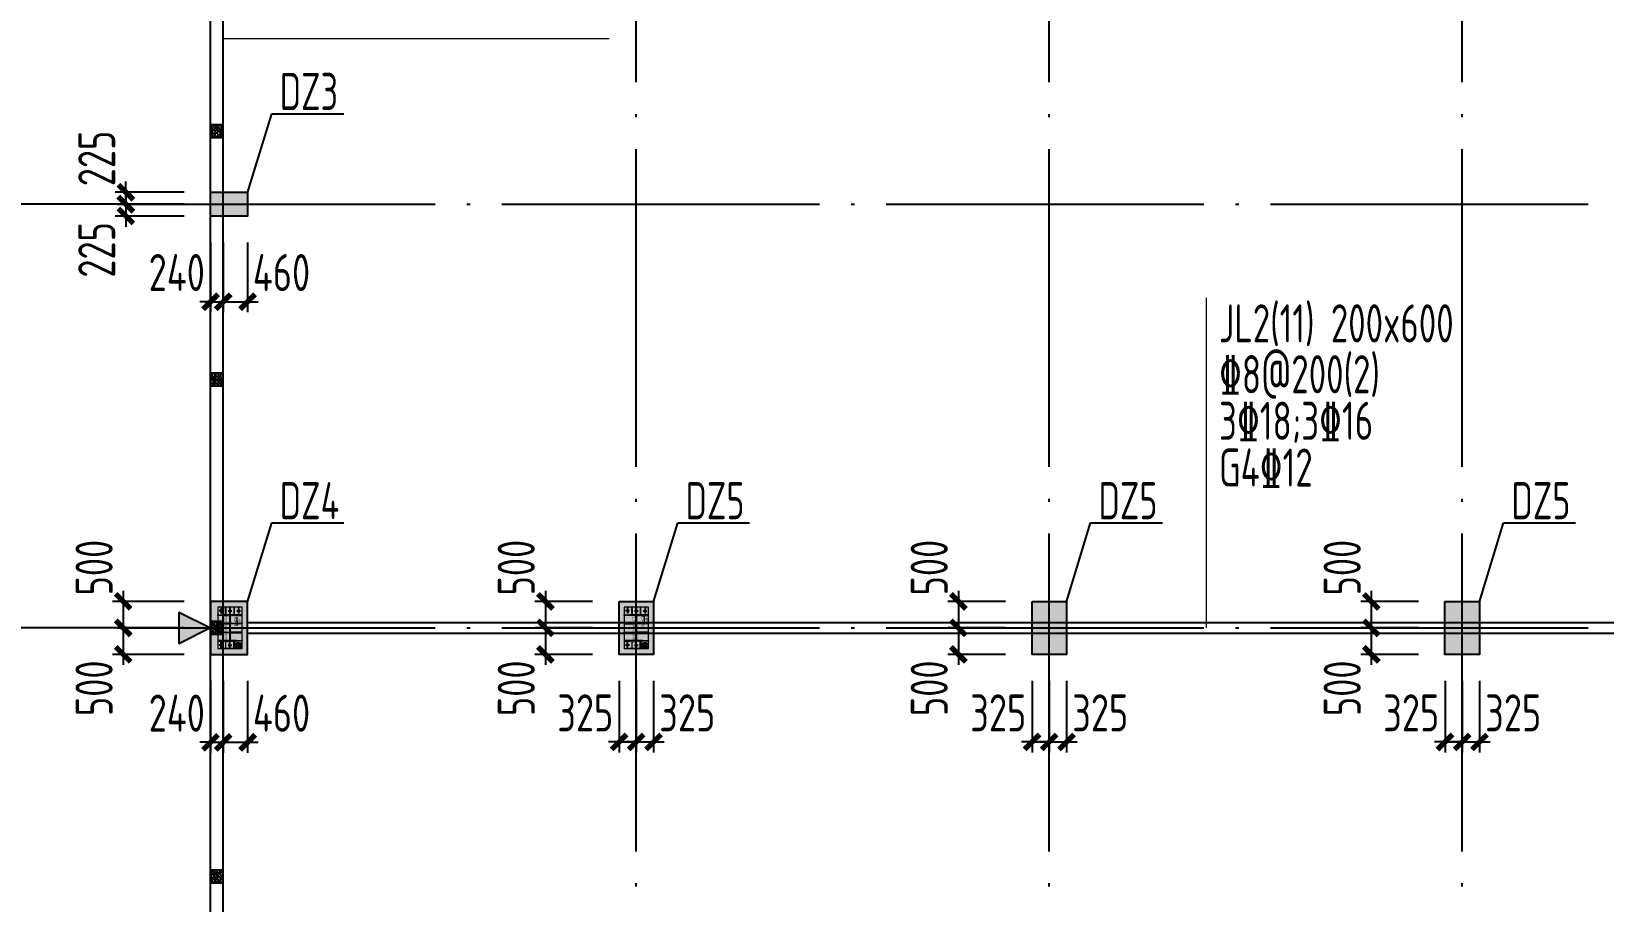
# Model space of a CAD drawing. Extents: x -2746917 to -971774, y -3334247 to -3250358.
# Drawn here: x -2268946 to -2254099, y -3295258 to -3287045 of the extents above; entities that cross this region are included whole.
import ezdxf

# ---------------------------------------------------------------- set-up
doc = ezdxf.new("R2010")
doc.units = 0
doc.header["$LTSCALE"] = 1000
doc.header["$MEASUREMENT"] = 0
doc.header["$PDMODE"] = 35
doc.linetypes.add('DOTE', pattern=[2.42, 2, -0.2, 0.02, -0.2])
doc.layers.get('0').update_dxf_attribs({"linetype": 'CONTINUOUS'})
doc.layers.get('Defpoints').update_dxf_attribs({"linetype": 'CONTINUOUS'})
for name, color, linetype in [('10', 7, 'CONTINUOUS'), ('AXIS', 253, 'DOTE'), ('BEAM_CON', 4, 'CONTINUOUS'), ('COLU', 7, 'CONTINUOUS'), ('DIM', 3, 'CONTINUOUS'), ('HATCH', 254, 'CONTINUOUS'), ('NUM', 7, 'CONTINUOUS'), ('TEXT', 7, 'CONTINUOUS')]:
    doc.layers.add(name, color=color, linetype=linetype)
doc.styles.add('TSSD_Dimension', font='tssdeng.shx', dxfattribs={"width": 0.75, "bigfont": 'Hztxt.shx'})
doc.styles.add('TSSD_Label', font='tssdeng.shx', dxfattribs={"width": 0.75, "bigfont": 'hztxt.shx'})
doc.styles.add('TSSD_Norm', font='tssdeng.shx', dxfattribs={"width": 0.75, "bigfont": 'hztxt.shx'})
doc.styles.add('TSSD_Rein', font='Tssdeng.shx', dxfattribs={"width": 0.75, "bigfont": 'hztxt.shx'})
doc.dimstyles.new('TSSD_200_100', dxfattribs={"dimtxt": 350, "dimasz": 100, "dimexe": 100, "dimexo": 250, "dimgap": 100, "dimtad": 1, "dimdec": 0, "dimlfac": 2, "dimzin": 0, "dimdsep": 46, "dimtxsty": 'TSSD_Dimension', "dimblk": 'ARCHTICK', "dimcen": 0, "dimdle": 100, "dimclrt": 7, "dimadec": 0, "dimazin": 0, "dimtfac": 1, "dimtdec": 0, "dimtix": 1, "dimtmove": 2, "dimatfit": 3, "dimfxl": 1, "dimtolj": 1, "dimtzin": 0, "dimarcsym": 0})

# ---------------------------------------------------------------- blocks, each defined once
blk = doc.blocks.new('_ArchTick')
at = {"color": 0, "const_width": 0.5}
blk.add_lwpolyline([(-0.71, -0.71), (0.71, 0.71)], dxfattribs=at)
blk = doc.blocks.new('*D1399')
at = {"layer": 'Defpoints', "color": 0, "ltscale": 1.5}
for p in [(-2268134, -3284675), (-2269409, -3288675), (-2268134, -3288675)]:
    blk.add_point(p, dxfattribs=at)
at = {"layer": 'DIM', "color": 0, "lineweight": -2, "ltscale": 1.5}
for p, q in [((-2269409, -3284575), (-2269409, -3288775)), ((-2268384, -3284675), (-2269509, -3284675)), ((-2268384, -3288675), (-2269509, -3288675))]:
    blk.add_line(p, q, dxfattribs=at)
at = {"layer": 'DIM', "color": 0, "lineweight": -2, "ltscale": 1.5, "xscale": 100, "yscale": 100, "zscale": 100}
for p, rotation in [((-2269409, -3284675), 90), ((-2269409, -3288675), 270)]:
    blk.add_blockref('_ArchTick', p, dxfattribs=dict(at, rotation=rotation))
at = {"layer": 'DIM', "color": 7, "ltscale": 1.5, "insert": (-2269684, -3286675), "char_height": 350, "attachment_point": 5, "rotation": 90, "style": 'TSSD_Dimension'}
blk.add_mtext('\\A1;8000', dxfattribs=at)
blk = doc.blocks.new('*D1400')
at = {"layer": 'Defpoints', "color": 0, "ltscale": 1.5}
for p in [(-2268134, -3288675), (-2269409, -3292675), (-2268134, -3292675)]:
    blk.add_point(p, dxfattribs=at)
at = {"layer": 'DIM', "color": 0, "lineweight": -2, "ltscale": 1.5}
for p, q in [((-2269409, -3288575), (-2269409, -3292775)), ((-2268384, -3288675), (-2269509, -3288675)), ((-2268384, -3292675), (-2269509, -3292675))]:
    blk.add_line(p, q, dxfattribs=at)
at = {"layer": 'DIM', "color": 0, "lineweight": -2, "ltscale": 1.5, "xscale": 100, "yscale": 100, "zscale": 100}
for p, rotation in [((-2269409, -3288675), 90), ((-2269409, -3292675), 270)]:
    blk.add_blockref('_ArchTick', p, dxfattribs=dict(at, rotation=rotation))
at = {"layer": 'DIM', "color": 7, "ltscale": 1.5, "insert": (-2269684, -3290675), "char_height": 350, "attachment_point": 5, "rotation": 90, "style": 'TSSD_Dimension'}
blk.add_mtext('\\A1;8000', dxfattribs=at)
blk = doc.blocks.new('*D1401')
at = {"layer": 'Defpoints', "color": 0, "ltscale": 1.5}
for p in [(-2268134, -3292675), (-2269409, -3296675), (-2268134, -3296675)]:
    blk.add_point(p, dxfattribs=at)
at = {"layer": 'DIM', "color": 0, "lineweight": -2, "ltscale": 1.5}
for p, q in [((-2269409, -3292575), (-2269409, -3296775)), ((-2268384, -3292675), (-2269509, -3292675)), ((-2268384, -3296675), (-2269509, -3296675))]:
    blk.add_line(p, q, dxfattribs=at)
at = {"layer": 'DIM', "color": 0, "lineweight": -2, "ltscale": 1.5, "xscale": 100, "yscale": 100, "zscale": 100}
for p, rotation in [((-2269409, -3292675), 90), ((-2269409, -3296675), 270)]:
    blk.add_blockref('_ArchTick', p, dxfattribs=dict(at, rotation=rotation))
at = {"layer": 'DIM', "color": 7, "ltscale": 1.5, "insert": (-2269684, -3294675), "char_height": 350, "attachment_point": 5, "rotation": 90, "style": 'TSSD_Dimension'}
blk.add_mtext('\\A1;8000', dxfattribs=at)
blk = doc.blocks.new('*D1404')
at = {"layer": 'Defpoints', "color": 0, "ltscale": 1.5}
for p in [(-2270209, -3280675), (-2268134, -3280675), (-2268134, -3304675)]:
    blk.add_point(p, dxfattribs=at)
at = {"layer": 'DIM', "color": 0, "lineweight": -2, "ltscale": 1.5}
for p, q in [((-2270209, -3304775), (-2270209, -3280575)), ((-2268384, -3280675), (-2270309, -3280675)), ((-2268384, -3304675), (-2270309, -3304675))]:
    blk.add_line(p, q, dxfattribs=at)
at = {"layer": 'DIM', "color": 0, "lineweight": -2, "ltscale": 1.5, "xscale": 100, "yscale": 100, "zscale": 100}
for p, rotation in [((-2270209, -3280675), 90), ((-2270209, -3304675), 270)]:
    blk.add_blockref('_ArchTick', p, dxfattribs=dict(at, rotation=rotation))
at = {"layer": 'DIM', "color": 7, "ltscale": 1.5, "insert": (-2270484, -3292675), "char_height": 350, "attachment_point": 5, "rotation": 90, "style": 'TSSD_Dimension'}
blk.add_mtext('\\A1;48000', dxfattribs=at)
blk = doc.blocks.new('A$C5C7C78FF')
at = {"layer": '10', "color": 0}
blk.add_solid([(27, -141, -192), (-73, -11, -192), (127, -11, -192), (27, 119, -192)], dxfattribs=at)
at = {"layer": 'AXIS', "color": 0, "linetype": 'ByBlock'}
for p, q in [((27, -311, -192), (27, 289, -192)), ((227, -11, -192), (-173, -11, -192))]:
    blk.add_line(p, q, dxfattribs=at)
blk = doc.blocks.new('A$C45091238')
at = {"ltscale": 1.5}
h = blk.add_hatch(dxfattribs=at)
h.set_pattern_fill('ANSI31', color=256, scale=500, style=0)
h.set_pattern_definition([(45, (1047958.26, 3411417.39), (-44.1941738, 44.1941738), [])])
h.paths.add_polyline_path([(-384, 1552), (-244, 1552), (-244, -948), (-384, -948)])
h.paths.add_polyline_path([(-244, 342), (4476, 342), (4476, 262), (-244, 262)])
h.paths.add_polyline_path([(4476, 1552), (4616, 1552), (4616, -948), (4476, -948)])
at = {"layer": 'AXIS', "linetype": 'DOTE', "lineweight": 5}
blk.add_line((6016, 302), (-1784, 302), dxfattribs=at)
at = {"layer": 'COLU', "lineweight": 5, "ltscale": 1.5}
for p, q in [((-384, 1552), (-384, -948)), ((-244, 1552), (-244, -948)), ((4476, 342), (-244, 342)), ((4476, 262), (-244, 262)), ((4476, 1552), (4476, -948)), ((4616, 1552), (4616, -948)), ((6016, 2602), (6016, -998))]:
    blk.add_line(p, q, dxfattribs=at)
for points in [[(-1784, -1998), (6016, -1998), (6016, 2602), (-1784, 2602)], [(-384, 1552), (-244, 1552), (-244, 2602), (-384, 2602)], [(-384, 1552), (-244, 1552), (-244, -948), (-384, -948)], [(-244, 342), (4476, 342), (4476, 262), (-244, 262)], [(4616, 1552), (4476, 1552), (4476, 2602), (4616, 2602)], [(4476, 1552), (4616, 1552), (4616, -948), (4476, -948)], [(-384, -948), (-244, -948), (-244, -1998), (-384, -1998)], [(4616, -948), (4476, -948), (4476, -1998), (4616, -1998)]]:
    blk.add_lwpolyline(points, close=True, dxfattribs=at)
at = {"layer": 'COLU', "lineweight": 5}
for points in [[(-384, 1152), (-1784, 1152), (-1784, 1052), (-384, 1052)], [(1186, 2602), (1346, 2602), (1346, 342), (1186, 342)], [(1186, -1998), (1346, -1998), (1346, 262), (1186, 262)], [(3046, 2602), (2886, 2602), (2886, 342), (3046, 342)], [(3046, -1998), (2886, -1998), (2886, 262), (3046, 262)], [(4616, 1152), (6016, 1152), (6016, 1052), (4616, 1052)], [(-384, -548), (-1784, -548), (-1784, -448), (-384, -448)], [(4616, -548), (6016, -548), (6016, -448), (4616, -448)]]:
    blk.add_lwpolyline(points, close=True, dxfattribs=at)
at = {"layer": 'COLU'}
blk.add_lwpolyline([(4965, 2352), (5765, 2352), (5765, 1552), (4965, 1552)], close=True, dxfattribs=at)
at = {"layer": 'TEXT', "lineweight": 5}
blk.add_line((1747, 1688, 144), (87, 1688, 144), dxfattribs=at)
at = {"layer": 'COLU', "linetype": 'ByBlock', "yscale": 1.797119999770075, "zscale": 1.797119999999381}
for p, xscale, rotation in [((-1113, 2001, 345), 1.797119999770075, 270), ((-1113, 351, 345), 1.797119999770075, 270), ((5346, 2001, 345), -1.797119999770075, 90), ((5346, 351, 345), -1.797119999770075, 90), ((-1113, -1397, 345), -1.797119999770075, 270), ((5346, -1397, 345), 1.797119999770075, 90)]:
    blk.add_blockref('A$C5C7C78FF', p, dxfattribs=dict(at, xscale=xscale, rotation=rotation))
at = {"layer": 'TEXT', "lineweight": 5, "style": 'TSSD_Rein', "width": 0.7}
for s, p in [('孔d=38.0', (80, 1131, 144)), ('M33', (498, 1783, 144))]:
    blk.add_text(s, height=525, dxfattribs=at).set_placement(p)
at = {"layer": 'TEXT', "color": 6, "style": 'TSSD_Norm', "width": 0.8}
blk.add_text('GJZ2:H500X250X8X10', height=420, dxfattribs=at).set_placement((-104, -674, 576))
blk = doc.blocks.new('A$C63CB6BFC')
at = {"ltscale": 1.5}
h = blk.add_hatch(dxfattribs=at)
h.set_pattern_fill('ANSI31', color=256, scale=500, style=0)
h.set_pattern_definition([(45, (1047888.006, 3409988.496), (-44.1941738, 44.1941738), [])])
h.paths.add_polyline_path([(-454, 123), (-314, 123), (-314, -2377), (-454, -2377)])
h.paths.add_polyline_path([(-314, -1087), (4406, -1087), (4406, -1167), (-314, -1167)])
h.paths.add_polyline_path([(4406, 123), (4546, 123), (4546, -2377), (4406, -2377)])
at = {"layer": 'AXIS', "linetype": 'DOTE', "lineweight": 5}
blk.add_line((5946, -1127), (-1854, -1127), dxfattribs=at)
at = {"layer": 'COLU', "lineweight": 5, "ltscale": 1.5}
for p, q in [((-454, 123), (-454, -2377)), ((-314, 123), (-314, -2377)), ((4406, 123), (4406, -2377)), ((4546, 123), (4546, -2377)), ((5946, 1173), (5946, -2427)), ((4406, -1087), (-314, -1087)), ((4406, -1167), (-314, -1167))]:
    blk.add_line(p, q, dxfattribs=at)
for points in [[(-1854, -3427), (5946, -3427), (5946, 1173), (-1854, 1173)], [(-454, 123), (-314, 123), (-314, 1173), (-454, 1173)], [(-454, 123), (-314, 123), (-314, -2377), (-454, -2377)], [(4546, 123), (4406, 123), (4406, 1173), (4546, 1173)], [(4406, 123), (4546, 123), (4546, -2377), (4406, -2377)], [(-454, -2377), (-314, -2377), (-314, -3427), (-454, -3427)], [(-314, -1087), (4406, -1087), (4406, -1167), (-314, -1167)], [(4546, -2377), (4406, -2377), (4406, -3427), (4546, -3427)]]:
    blk.add_lwpolyline(points, close=True, dxfattribs=at)
at = {"layer": 'COLU', "lineweight": 5}
for points in [[(1116, 1173), (1276, 1173), (1276, -1087), (1116, -1087)], [(2976, 1173), (2816, 1173), (2816, -1087), (2976, -1087)], [(-454, -277), (-1854, -277), (-1854, -377), (-454, -377)], [(-454, -1977), (-1854, -1977), (-1854, -1877), (-454, -1877)], [(1116, -3427), (1276, -3427), (1276, -1167), (1116, -1167)], [(2976, -3427), (2816, -3427), (2816, -1167), (2976, -1167)], [(4546, -277), (5946, -277), (5946, -377), (4546, -377)], [(4546, -1977), (5946, -1977), (5946, -1877), (4546, -1877)]]:
    blk.add_lwpolyline(points, close=True, dxfattribs=at)
at = {"layer": 'COLU'}
blk.add_lwpolyline([(4895, 923), (5695, 923), (5695, 123), (4895, 123)], close=True, dxfattribs=at)
at = {"layer": 'TEXT', "lineweight": 5}
blk.add_line((1403, 404), (-257, 404), dxfattribs=at)
at = {"layer": 'COLU', "linetype": 'ByBlock', "yscale": 1.797119999770075, "zscale": 1.797119999999381}
for p, xscale, rotation in [((-1184, 572, 345), 1.797119999770075, 270), ((5276, 572, 345), -1.797119999770075, 90), ((-1184, -1078, 345), 1.797119999770075, 270), ((-1184, -2826, 345), -1.797119999770075, 270), ((5276, -1078, 345), -1.797119999770075, 90), ((5276, -2826, 345), 1.797119999770075, 90)]:
    blk.add_blockref('A$C5C7C78FF', p, dxfattribs=dict(at, xscale=xscale, rotation=rotation))
at = {"layer": 'TEXT', "lineweight": 5, "style": 'TSSD_Rein', "width": 0.7}
for s, p in [('孔d=38.0', (-264, -153)), ('M33', (154, 499))]:
    blk.add_text(s, height=525, dxfattribs=at).set_placement(p)
at = {"layer": 'TEXT', "color": 6, "style": 'TSSD_Norm', "width": 0.8}
blk.add_text('GJZ4:H500X250X8X10', height=420, dxfattribs=at).set_placement((-138, -1795, 691))
blk = doc.blocks.new('*D1598')
at = {"layer": 'Defpoints', "color": 0, "ltscale": 1.5}
for p in [(-2267254, -3292425), (-2268079, -3292675), (-2267254, -3292675)]:
    blk.add_point(p, dxfattribs=at)
at = {"layer": 'DIM', "color": 0, "lineweight": -2, "ltscale": 1.5}
for p, q in [((-2267504, -3292425), (-2268179, -3292425)), ((-2268079, -3292325), (-2268079, -3292775)), ((-2267504, -3292675), (-2268179, -3292675))]:
    blk.add_line(p, q, dxfattribs=at)
at = {"layer": 'DIM', "color": 0, "lineweight": -2, "ltscale": 1.5, "xscale": 100, "yscale": 100, "zscale": 100}
for p, rotation in [((-2268079, -3292425), 90), ((-2268079, -3292675), 270)]:
    blk.add_blockref('_ArchTick', p, dxfattribs=dict(at, rotation=rotation))
at = {"layer": 'DIM', "color": 7, "ltscale": 1.5, "insert": (-2268354, -3292106), "char_height": 350, "attachment_point": 5, "rotation": 90, "style": 'TSSD_Dimension'}
blk.add_mtext('\\A1;500', dxfattribs=at)
blk = doc.blocks.new('*D1599')
at = {"layer": 'Defpoints', "color": 0, "ltscale": 1.5}
for p in [(-2267254, -3292675), (-2268079, -3292925), (-2267254, -3292925)]:
    blk.add_point(p, dxfattribs=at)
at = {"layer": 'DIM', "color": 0, "lineweight": -2, "ltscale": 1.5}
for p, q in [((-2268079, -3292575), (-2268079, -3293025)), ((-2267504, -3292675), (-2268179, -3292675)), ((-2267504, -3292925), (-2268179, -3292925))]:
    blk.add_line(p, q, dxfattribs=at)
at = {"layer": 'DIM', "color": 0, "lineweight": -2, "ltscale": 1.5, "xscale": 100, "yscale": 100, "zscale": 100}
for p, rotation in [((-2268079, -3292675), 90), ((-2268079, -3292925), 270)]:
    blk.add_blockref('_ArchTick', p, dxfattribs=dict(at, rotation=rotation))
at = {"layer": 'DIM', "color": 7, "ltscale": 1.5, "insert": (-2268354, -3293245), "char_height": 350, "attachment_point": 5, "rotation": 90, "style": 'TSSD_Dimension'}
blk.add_mtext('\\A1;500', dxfattribs=at)
blk = doc.blocks.new('*D1600')
at = {"layer": 'Defpoints', "color": 0, "ltscale": 1.5}
for p in [(-2267254, -3292925), (-2267134, -3292925), (-2267134, -3293755)]:
    blk.add_point(p, dxfattribs=at)
at = {"layer": 'DIM', "color": 0, "lineweight": -2, "ltscale": 1.5}
for p, q in [((-2267254, -3293175), (-2267254, -3293855)), ((-2267134, -3293175), (-2267134, -3293855)), ((-2267254, -3293755), (-2267354, -3293755)), ((-2267254, -3293755), (-2267134, -3293755)), ((-2267134, -3293755), (-2267034, -3293755))]:
    blk.add_line(p, q, dxfattribs=at)
at = {"layer": 'DIM', "color": 0, "lineweight": -2, "ltscale": 1.5, "xscale": 100, "yscale": 100, "zscale": 100}
blk.add_blockref('_ArchTick', (-2267254, -3293755), dxfattribs=at)
at = {"layer": 'DIM', "color": 0, "lineweight": -2, "ltscale": 1.5, "xscale": 100, "yscale": 100, "zscale": 100, "rotation": 180}
blk.add_blockref('_ArchTick', (-2267134, -3293755), dxfattribs=at)
at = {"layer": 'DIM', "color": 7, "ltscale": 1.5, "insert": (-2267573, -3293480), "char_height": 350, "attachment_point": 5, "style": 'TSSD_Dimension'}
blk.add_mtext('\\A1;240', dxfattribs=at)
blk = doc.blocks.new('*D1601')
at = {"layer": 'Defpoints', "color": 0, "ltscale": 1.5}
for p in [(-2267134, -3292925), (-2266904, -3292925), (-2266904, -3293755)]:
    blk.add_point(p, dxfattribs=at)
at = {"layer": 'DIM', "color": 0, "lineweight": -2, "ltscale": 1.5}
for p, q in [((-2267134, -3293175), (-2267134, -3293855)), ((-2266904, -3293175), (-2266904, -3293855)), ((-2267234, -3293755), (-2266804, -3293755))]:
    blk.add_line(p, q, dxfattribs=at)
at = {"layer": 'DIM', "color": 0, "lineweight": -2, "ltscale": 1.5, "xscale": 100, "yscale": 100, "zscale": 100, "rotation": 180}
blk.add_blockref('_ArchTick', (-2267134, -3293755), dxfattribs=at)
at = {"layer": 'DIM', "color": 0, "lineweight": -2, "ltscale": 1.5, "xscale": 100, "yscale": 100, "zscale": 100}
blk.add_blockref('_ArchTick', (-2266904, -3293755), dxfattribs=at)
at = {"layer": 'DIM', "color": 7, "ltscale": 1.5, "insert": (-2266584, -3293480), "char_height": 350, "attachment_point": 5, "style": 'TSSD_Dimension'}
blk.add_mtext('\\A1;460', dxfattribs=at)
blk = doc.blocks.new('*D1602')
at = {"layer": 'Defpoints', "color": 0, "ltscale": 1.5}
for p in [(-2263396, -3292425), (-2264092, -3292675), (-2263396, -3292675)]:
    blk.add_point(p, dxfattribs=at)
at = {"layer": 'DIM', "color": 0, "lineweight": -2, "ltscale": 1.5}
for p, q in [((-2263646, -3292425), (-2264192, -3292425)), ((-2264092, -3292325), (-2264092, -3292775)), ((-2263646, -3292675), (-2264192, -3292675))]:
    blk.add_line(p, q, dxfattribs=at)
at = {"layer": 'DIM', "color": 0, "lineweight": -2, "ltscale": 1.5, "xscale": 100, "yscale": 100, "zscale": 100}
for p, rotation in [((-2264092, -3292425), 90), ((-2264092, -3292675), 270)]:
    blk.add_blockref('_ArchTick', p, dxfattribs=dict(at, rotation=rotation))
at = {"layer": 'DIM', "color": 7, "ltscale": 1.5, "insert": (-2264367, -3292106), "char_height": 350, "attachment_point": 5, "rotation": 90, "style": 'TSSD_Dimension'}
blk.add_mtext('\\A1;500', dxfattribs=at)
blk = doc.blocks.new('*D1603')
at = {"layer": 'Defpoints', "color": 0, "ltscale": 1.5}
for p in [(-2263396, -3292675), (-2264092, -3292925), (-2263396, -3292925)]:
    blk.add_point(p, dxfattribs=at)
at = {"layer": 'DIM', "color": 0, "lineweight": -2, "ltscale": 1.5}
for p, q in [((-2264092, -3292575), (-2264092, -3293025)), ((-2263646, -3292675), (-2264192, -3292675)), ((-2263646, -3292925), (-2264192, -3292925))]:
    blk.add_line(p, q, dxfattribs=at)
at = {"layer": 'DIM', "color": 0, "lineweight": -2, "ltscale": 1.5, "xscale": 100, "yscale": 100, "zscale": 100}
for p, rotation in [((-2264092, -3292675), 90), ((-2264092, -3292925), 270)]:
    blk.add_blockref('_ArchTick', p, dxfattribs=dict(at, rotation=rotation))
at = {"layer": 'DIM', "color": 7, "ltscale": 1.5, "insert": (-2264367, -3293245), "char_height": 350, "attachment_point": 5, "rotation": 90, "style": 'TSSD_Dimension'}
blk.add_mtext('\\A1;500', dxfattribs=at)
blk = doc.blocks.new('*D1604')
at = {"layer": 'Defpoints', "color": 0, "ltscale": 1.5}
for p in [(-2263396, -3292925), (-2263234, -3292925), (-2263234, -3293752)]:
    blk.add_point(p, dxfattribs=at)
at = {"layer": 'DIM', "color": 0, "lineweight": -2, "ltscale": 1.5}
for p, q in [((-2263396, -3293175), (-2263396, -3293852)), ((-2263234, -3293175), (-2263234, -3293852)), ((-2263396, -3293752), (-2263496, -3293752)), ((-2263396, -3293752), (-2263234, -3293752)), ((-2263234, -3293752), (-2263134, -3293752))]:
    blk.add_line(p, q, dxfattribs=at)
at = {"layer": 'DIM', "color": 0, "lineweight": -2, "ltscale": 1.5, "xscale": 100, "yscale": 100, "zscale": 100}
blk.add_blockref('_ArchTick', (-2263396, -3293752), dxfattribs=at)
at = {"layer": 'DIM', "color": 0, "lineweight": -2, "ltscale": 1.5, "xscale": 100, "yscale": 100, "zscale": 100, "rotation": 180}
blk.add_blockref('_ArchTick', (-2263234, -3293752), dxfattribs=at)
at = {"layer": 'DIM', "color": 7, "ltscale": 1.5, "insert": (-2263715, -3293477), "char_height": 350, "attachment_point": 5, "style": 'TSSD_Dimension'}
blk.add_mtext('\\A1;325', dxfattribs=at)
blk = doc.blocks.new('*D1605')
at = {"layer": 'Defpoints', "color": 0, "ltscale": 1.5}
for p in [(-2263234, -3292925), (-2263071, -3292925), (-2263071, -3293752)]:
    blk.add_point(p, dxfattribs=at)
at = {"layer": 'DIM', "color": 0, "lineweight": -2, "ltscale": 1.5}
for p, q in [((-2263234, -3293175), (-2263234, -3293852)), ((-2263071, -3293175), (-2263071, -3293852)), ((-2263234, -3293752), (-2263334, -3293752)), ((-2263234, -3293752), (-2263071, -3293752)), ((-2263071, -3293752), (-2262971, -3293752))]:
    blk.add_line(p, q, dxfattribs=at)
at = {"layer": 'DIM', "color": 0, "lineweight": -2, "ltscale": 1.5, "xscale": 100, "yscale": 100, "zscale": 100}
blk.add_blockref('_ArchTick', (-2263234, -3293752), dxfattribs=at)
at = {"layer": 'DIM', "color": 0, "lineweight": -2, "ltscale": 1.5, "xscale": 100, "yscale": 100, "zscale": 100, "rotation": 180}
blk.add_blockref('_ArchTick', (-2263071, -3293752), dxfattribs=at)
at = {"layer": 'DIM', "color": 7, "ltscale": 1.5, "insert": (-2262752, -3293477), "char_height": 350, "attachment_point": 5, "style": 'TSSD_Dimension'}
blk.add_mtext('\\A1;325', dxfattribs=at)
blk = doc.blocks.new('*D1610')
at = {"layer": 'Defpoints', "color": 0, "ltscale": 1.5}
for p in [(-2259496, -3292425), (-2260192, -3292675), (-2259496, -3292675)]:
    blk.add_point(p, dxfattribs=at)
at = {"layer": 'DIM', "color": 0, "lineweight": -2, "ltscale": 1.5}
for p, q in [((-2259746, -3292425), (-2260292, -3292425)), ((-2260192, -3292325), (-2260192, -3292775)), ((-2259746, -3292675), (-2260292, -3292675))]:
    blk.add_line(p, q, dxfattribs=at)
at = {"layer": 'DIM', "color": 0, "lineweight": -2, "ltscale": 1.5, "xscale": 100, "yscale": 100, "zscale": 100}
for p, rotation in [((-2260192, -3292425), 90), ((-2260192, -3292675), 270)]:
    blk.add_blockref('_ArchTick', p, dxfattribs=dict(at, rotation=rotation))
at = {"layer": 'DIM', "color": 7, "ltscale": 1.5, "insert": (-2260467, -3292106), "char_height": 350, "attachment_point": 5, "rotation": 90, "style": 'TSSD_Dimension'}
blk.add_mtext('\\A1;500', dxfattribs=at)
blk = doc.blocks.new('*D1611')
at = {"layer": 'Defpoints', "color": 0, "ltscale": 1.5}
for p in [(-2259496, -3292675), (-2260192, -3292925), (-2259496, -3292925)]:
    blk.add_point(p, dxfattribs=at)
at = {"layer": 'DIM', "color": 0, "lineweight": -2, "ltscale": 1.5}
for p, q in [((-2260192, -3292575), (-2260192, -3293025)), ((-2259746, -3292675), (-2260292, -3292675)), ((-2259746, -3292925), (-2260292, -3292925))]:
    blk.add_line(p, q, dxfattribs=at)
at = {"layer": 'DIM', "color": 0, "lineweight": -2, "ltscale": 1.5, "xscale": 100, "yscale": 100, "zscale": 100}
for p, rotation in [((-2260192, -3292675), 90), ((-2260192, -3292925), 270)]:
    blk.add_blockref('_ArchTick', p, dxfattribs=dict(at, rotation=rotation))
at = {"layer": 'DIM', "color": 7, "ltscale": 1.5, "insert": (-2260467, -3293245), "char_height": 350, "attachment_point": 5, "rotation": 90, "style": 'TSSD_Dimension'}
blk.add_mtext('\\A1;500', dxfattribs=at)
blk = doc.blocks.new('*D1612')
at = {"layer": 'Defpoints', "color": 0, "ltscale": 1.5}
for p in [(-2259496, -3292925), (-2259334, -3292925), (-2259334, -3293752)]:
    blk.add_point(p, dxfattribs=at)
at = {"layer": 'DIM', "color": 0, "lineweight": -2, "ltscale": 1.5}
for p, q in [((-2259496, -3293175), (-2259496, -3293852)), ((-2259334, -3293175), (-2259334, -3293852)), ((-2259496, -3293752), (-2259596, -3293752)), ((-2259496, -3293752), (-2259334, -3293752)), ((-2259334, -3293752), (-2259234, -3293752))]:
    blk.add_line(p, q, dxfattribs=at)
at = {"layer": 'DIM', "color": 0, "lineweight": -2, "ltscale": 1.5, "xscale": 100, "yscale": 100, "zscale": 100}
blk.add_blockref('_ArchTick', (-2259496, -3293752), dxfattribs=at)
at = {"layer": 'DIM', "color": 0, "lineweight": -2, "ltscale": 1.5, "xscale": 100, "yscale": 100, "zscale": 100, "rotation": 180}
blk.add_blockref('_ArchTick', (-2259334, -3293752), dxfattribs=at)
at = {"layer": 'DIM', "color": 7, "ltscale": 1.5, "insert": (-2259815, -3293477), "char_height": 350, "attachment_point": 5, "style": 'TSSD_Dimension'}
blk.add_mtext('\\A1;325', dxfattribs=at)
blk = doc.blocks.new('*D1613')
at = {"layer": 'Defpoints', "color": 0, "ltscale": 1.5}
for p in [(-2259334, -3292925), (-2259171, -3292925), (-2259171, -3293752)]:
    blk.add_point(p, dxfattribs=at)
at = {"layer": 'DIM', "color": 0, "lineweight": -2, "ltscale": 1.5}
for p, q in [((-2259334, -3293175), (-2259334, -3293852)), ((-2259171, -3293175), (-2259171, -3293852)), ((-2259334, -3293752), (-2259434, -3293752)), ((-2259334, -3293752), (-2259171, -3293752)), ((-2259171, -3293752), (-2259071, -3293752))]:
    blk.add_line(p, q, dxfattribs=at)
at = {"layer": 'DIM', "color": 0, "lineweight": -2, "ltscale": 1.5, "xscale": 100, "yscale": 100, "zscale": 100}
blk.add_blockref('_ArchTick', (-2259334, -3293752), dxfattribs=at)
at = {"layer": 'DIM', "color": 0, "lineweight": -2, "ltscale": 1.5, "xscale": 100, "yscale": 100, "zscale": 100, "rotation": 180}
blk.add_blockref('_ArchTick', (-2259171, -3293752), dxfattribs=at)
at = {"layer": 'DIM', "color": 7, "ltscale": 1.5, "insert": (-2258852, -3293477), "char_height": 350, "attachment_point": 5, "style": 'TSSD_Dimension'}
blk.add_mtext('\\A1;325', dxfattribs=at)
blk = doc.blocks.new('*D1614')
at = {"layer": 'Defpoints', "color": 0, "ltscale": 1.5}
for p in [(-2267254, -3288788), (-2267134, -3288788), (-2267134, -3289596)]:
    blk.add_point(p, dxfattribs=at)
at = {"layer": 'DIM', "color": 0, "lineweight": -2, "ltscale": 1.5}
for p, q in [((-2267254, -3289038), (-2267254, -3289696)), ((-2267134, -3289038), (-2267134, -3289696)), ((-2267254, -3289596), (-2267354, -3289596)), ((-2267254, -3289596), (-2267134, -3289596)), ((-2267134, -3289596), (-2267034, -3289596))]:
    blk.add_line(p, q, dxfattribs=at)
at = {"layer": 'DIM', "color": 0, "lineweight": -2, "ltscale": 1.5, "xscale": 100, "yscale": 100, "zscale": 100}
blk.add_blockref('_ArchTick', (-2267254, -3289596), dxfattribs=at)
at = {"layer": 'DIM', "color": 0, "lineweight": -2, "ltscale": 1.5, "xscale": 100, "yscale": 100, "zscale": 100, "rotation": 180}
blk.add_blockref('_ArchTick', (-2267134, -3289596), dxfattribs=at)
at = {"layer": 'DIM', "color": 7, "ltscale": 1.5, "insert": (-2267573, -3289321), "char_height": 350, "attachment_point": 5, "style": 'TSSD_Dimension'}
blk.add_mtext('\\A1;240', dxfattribs=at)
blk = doc.blocks.new('*D1615')
at = {"layer": 'Defpoints', "color": 0, "ltscale": 1.5}
for p in [(-2267134, -3288788), (-2266904, -3288788), (-2266904, -3289596)]:
    blk.add_point(p, dxfattribs=at)
at = {"layer": 'DIM', "color": 0, "lineweight": -2, "ltscale": 1.5}
for p, q in [((-2267134, -3289038), (-2267134, -3289696)), ((-2266904, -3289038), (-2266904, -3289696)), ((-2267234, -3289596), (-2266804, -3289596))]:
    blk.add_line(p, q, dxfattribs=at)
at = {"layer": 'DIM', "color": 0, "lineweight": -2, "ltscale": 1.5, "xscale": 100, "yscale": 100, "zscale": 100, "rotation": 180}
blk.add_blockref('_ArchTick', (-2267134, -3289596), dxfattribs=at)
at = {"layer": 'DIM', "color": 0, "lineweight": -2, "ltscale": 1.5, "xscale": 100, "yscale": 100, "zscale": 100}
blk.add_blockref('_ArchTick', (-2266904, -3289596), dxfattribs=at)
at = {"layer": 'DIM', "color": 7, "ltscale": 1.5, "insert": (-2266584, -3289321), "char_height": 350, "attachment_point": 5, "style": 'TSSD_Dimension'}
blk.add_mtext('\\A1;460', dxfattribs=at)
blk = doc.blocks.new('*D1616')
at = {"layer": 'Defpoints', "color": 0, "ltscale": 1.5}
for p in [(-2267254, -3288563), (-2268054, -3288675), (-2267254, -3288675)]:
    blk.add_point(p, dxfattribs=at)
at = {"layer": 'DIM', "color": 0, "lineweight": -2, "ltscale": 1.5}
for p, q in [((-2268054, -3288563), (-2268054, -3288463)), ((-2267504, -3288563), (-2268154, -3288563)), ((-2268054, -3288563), (-2268054, -3288675)), ((-2267504, -3288675), (-2268154, -3288675)), ((-2268054, -3288675), (-2268054, -3288775))]:
    blk.add_line(p, q, dxfattribs=at)
at = {"layer": 'DIM', "color": 0, "lineweight": -2, "ltscale": 1.5, "xscale": 100, "yscale": 100, "zscale": 100}
for p, rotation in [((-2268054, -3288563), 270), ((-2268054, -3288675), 90)]:
    blk.add_blockref('_ArchTick', p, dxfattribs=dict(at, rotation=rotation))
at = {"layer": 'DIM', "color": 7, "ltscale": 1.5, "insert": (-2268329, -3288244), "char_height": 350, "attachment_point": 5, "rotation": 90, "style": 'TSSD_Dimension'}
blk.add_mtext('\\A1;225', dxfattribs=at)
blk = doc.blocks.new('*D1617')
at = {"layer": 'Defpoints', "color": 0, "ltscale": 1.5}
for p in [(-2267254, -3288675), (-2268054, -3288788), (-2267254, -3288788)]:
    blk.add_point(p, dxfattribs=at)
at = {"layer": 'DIM', "color": 0, "lineweight": -2, "ltscale": 1.5}
for p, q in [((-2268054, -3288675), (-2268054, -3288575)), ((-2267504, -3288675), (-2268154, -3288675)), ((-2268054, -3288675), (-2268054, -3288788)), ((-2267504, -3288788), (-2268154, -3288788)), ((-2268054, -3288788), (-2268054, -3288888))]:
    blk.add_line(p, q, dxfattribs=at)
at = {"layer": 'DIM', "color": 0, "lineweight": -2, "ltscale": 1.5, "xscale": 100, "yscale": 100, "zscale": 100}
for p, rotation in [((-2268054, -3288675), 270), ((-2268054, -3288788), 90)]:
    blk.add_blockref('_ArchTick', p, dxfattribs=dict(at, rotation=rotation))
at = {"layer": 'DIM', "color": 7, "ltscale": 1.5, "insert": (-2268329, -3289107), "char_height": 350, "attachment_point": 5, "rotation": 90, "style": 'TSSD_Dimension'}
blk.add_mtext('\\A1;225', dxfattribs=at)
blk = doc.blocks.new('*D1636')
at = {"layer": 'Defpoints', "color": 0, "ltscale": 1.5}
for p in [(-2255596, -3292425), (-2256292, -3292675), (-2255596, -3292675)]:
    blk.add_point(p, dxfattribs=at)
at = {"layer": 'DIM', "color": 0, "lineweight": -2, "ltscale": 1.5}
for p, q in [((-2255846, -3292425), (-2256392, -3292425)), ((-2256292, -3292325), (-2256292, -3292775)), ((-2255846, -3292675), (-2256392, -3292675))]:
    blk.add_line(p, q, dxfattribs=at)
at = {"layer": 'DIM', "color": 0, "lineweight": -2, "ltscale": 1.5, "xscale": 100, "yscale": 100, "zscale": 100}
for p, rotation in [((-2256292, -3292425), 90), ((-2256292, -3292675), 270)]:
    blk.add_blockref('_ArchTick', p, dxfattribs=dict(at, rotation=rotation))
at = {"layer": 'DIM', "color": 7, "ltscale": 1.5, "insert": (-2256567, -3292106), "char_height": 350, "attachment_point": 5, "rotation": 90, "style": 'TSSD_Dimension'}
blk.add_mtext('\\A1;500', dxfattribs=at)
blk = doc.blocks.new('*D1637')
at = {"layer": 'Defpoints', "color": 0, "ltscale": 1.5}
for p in [(-2255596, -3292675), (-2256292, -3292925), (-2255596, -3292925)]:
    blk.add_point(p, dxfattribs=at)
at = {"layer": 'DIM', "color": 0, "lineweight": -2, "ltscale": 1.5}
for p, q in [((-2256292, -3292575), (-2256292, -3293025)), ((-2255846, -3292675), (-2256392, -3292675)), ((-2255846, -3292925), (-2256392, -3292925))]:
    blk.add_line(p, q, dxfattribs=at)
at = {"layer": 'DIM', "color": 0, "lineweight": -2, "ltscale": 1.5, "xscale": 100, "yscale": 100, "zscale": 100}
for p, rotation in [((-2256292, -3292675), 90), ((-2256292, -3292925), 270)]:
    blk.add_blockref('_ArchTick', p, dxfattribs=dict(at, rotation=rotation))
at = {"layer": 'DIM', "color": 7, "ltscale": 1.5, "insert": (-2256567, -3293245), "char_height": 350, "attachment_point": 5, "rotation": 90, "style": 'TSSD_Dimension'}
blk.add_mtext('\\A1;500', dxfattribs=at)
blk = doc.blocks.new('*D1638')
at = {"layer": 'Defpoints', "color": 0, "ltscale": 1.5}
for p in [(-2255596, -3292925), (-2255434, -3292925), (-2255434, -3293752)]:
    blk.add_point(p, dxfattribs=at)
at = {"layer": 'DIM', "color": 0, "lineweight": -2, "ltscale": 1.5}
for p, q in [((-2255596, -3293175), (-2255596, -3293852)), ((-2255434, -3293175), (-2255434, -3293852)), ((-2255596, -3293752), (-2255696, -3293752)), ((-2255596, -3293752), (-2255434, -3293752)), ((-2255434, -3293752), (-2255334, -3293752))]:
    blk.add_line(p, q, dxfattribs=at)
at = {"layer": 'DIM', "color": 0, "lineweight": -2, "ltscale": 1.5, "xscale": 100, "yscale": 100, "zscale": 100}
blk.add_blockref('_ArchTick', (-2255596, -3293752), dxfattribs=at)
at = {"layer": 'DIM', "color": 0, "lineweight": -2, "ltscale": 1.5, "xscale": 100, "yscale": 100, "zscale": 100, "rotation": 180}
blk.add_blockref('_ArchTick', (-2255434, -3293752), dxfattribs=at)
at = {"layer": 'DIM', "color": 7, "ltscale": 1.5, "insert": (-2255915, -3293477), "char_height": 350, "attachment_point": 5, "style": 'TSSD_Dimension'}
blk.add_mtext('\\A1;325', dxfattribs=at)
blk = doc.blocks.new('*D1639')
at = {"layer": 'Defpoints', "color": 0, "ltscale": 1.5}
for p in [(-2255434, -3292925), (-2255271, -3292925), (-2255271, -3293752)]:
    blk.add_point(p, dxfattribs=at)
at = {"layer": 'DIM', "color": 0, "lineweight": -2, "ltscale": 1.5}
for p, q in [((-2255434, -3293175), (-2255434, -3293852)), ((-2255271, -3293175), (-2255271, -3293852)), ((-2255434, -3293752), (-2255534, -3293752)), ((-2255434, -3293752), (-2255271, -3293752)), ((-2255271, -3293752), (-2255171, -3293752))]:
    blk.add_line(p, q, dxfattribs=at)
at = {"layer": 'DIM', "color": 0, "lineweight": -2, "ltscale": 1.5, "xscale": 100, "yscale": 100, "zscale": 100}
blk.add_blockref('_ArchTick', (-2255434, -3293752), dxfattribs=at)
at = {"layer": 'DIM', "color": 0, "lineweight": -2, "ltscale": 1.5, "xscale": 100, "yscale": 100, "zscale": 100, "rotation": 180}
blk.add_blockref('_ArchTick', (-2255271, -3293752), dxfattribs=at)
at = {"layer": 'DIM', "color": 7, "ltscale": 1.5, "insert": (-2254952, -3293477), "char_height": 350, "attachment_point": 5, "style": 'TSSD_Dimension'}
blk.add_mtext('\\A1;325', dxfattribs=at)
blk = doc.blocks.new('A$C6DF15AF1')
at = {"layer": 'HATCH', "ltscale": 1.5}
h = blk.add_hatch(dxfattribs=at)
h.set_pattern_fill('ARMORED', color=256, scale=5, style=0)
h.set_pattern_definition([(50, (2166309.23, 3282061.71), (35.86300913, -3.13760675), [3.75, -41.25]), (355, (2166309.23, 3282061.71), (-6.93756668, 37.6096067), [3, -33]), (100.4514, (2166312.218, 3282061.447), (28.9254691, 34.4719771), [3.1870095, -35.0571056]), (46.1842, (2166309.23, 3282071.71), (53.36205243, -8.2759507), [5.625, -61.875]), (96.6356, (2166313.676, 3282071.02), (46.7331353, 48.70589355), [4.7805144, -52.58565]), (351.1842, (2166309.23, 3282071.71), (46.73309726, 48.70593005), [4.5, -49.5]), (21, (2166314.23, 3282069.21), (29.8453526, -20.13094453), [3.75, -41.25]), (326, (2166314.23, 3282069.21), (12.1657666, 36.25750225), [3, -33]), (71.4514, (2166316.717, 3282067.53), (42.01113143, 16.12652484), [3.1870095, -35.0571056]), (37.5, (2166309.23, 3282061.709), (0.607992766, 16.64469269), [0, -32.6, 0, -33.5, 0, -33.125]), (7.5, (2166309.23, 3282061.709), (13.15347687, 19.720585594), [0, -19.1, 0, -31.85, 0, -12.625]), (327.5, (2166298.08, 3282061.709), (26.69112181, -1.127743587), [0, -12.5, 0, -39, 0, -51.75]), (317.5, (2166293.08, 3282061.71), (29.15930847, 5.00524912), [0, -16.25, 0, -25.9, 0, -36.75]), (45, (2166309.23, 3282061.71), (-17.67766953, 17.67766953), [])])
h.paths.add_polyline_path([(0, 120), (120, 120), (120, 0), (0, 0)])
at = {"layer": 'COLU'}
blk.add_lwpolyline([(0, 120), (120, 120), (120, 0), (0, 0)], close=True, dxfattribs=at)
blk = doc.blocks.new('A$C72AE6952')
at = {"layer": 'DIM', "ltscale": 1.5}
blk.add_hatch(color=2, dxfattribs=at).paths.add_polyline_path([(105, -28), (-195, 122), (-195, -178)])
at = {"layer": 'DIM', "color": 2, "ltscale": 1.5}
for p, q in [((-195, 122), (-195, -178)), ((-195, 122), (105, -28)), ((105, -28), (-195, -178))]:
    blk.add_line(p, q, dxfattribs=at)

msp = doc.modelspace()

# ---------------------------------------------------------------- hatches: boundary and pattern name
at = {"layer": 'COLU', "ltscale": 1.5}
h = msp.add_hatch(color=256, dxfattribs=at)
h.paths.add_polyline_path([(-2224113.71, -3284562.84), (-2224463.71, -3284562.84), (-2224463.71, -3284787.84), (-2224113.71, -3284787.84)])
h.paths.add_polyline_path([(-2224113.71, -3288562.84), (-2224463.71, -3288562.84), (-2224463.71, -3288787.84), (-2224113.71, -3288787.84)])
h.paths.add_polyline_path([(-2224113.71, -3296562.84), (-2224463.71, -3296562.84), (-2224463.71, -3296787.84), (-2224113.71, -3296787.84)])
h.paths.add_polyline_path([(-2228321.21, -3304795.34), (-2227946.21, -3304795.34), (-2227946.21, -3304245.34), (-2228321.21, -3304245.34)])
h.paths.add_polyline_path([(-2228296.21, -3292425.34), (-2227971.21, -3292425.34), (-2227971.21, -3292925.34), (-2228296.21, -3292925.34)])
h.paths.add_polyline_path([(-2228321.21, -3280555.34), (-2227946.21, -3280555.34), (-2227946.21, -3281105.34), (-2228321.21, -3281105.34)])
h.paths.add_polyline_path([(-2232221.21, -3304795.34), (-2231846.21, -3304795.34), (-2231846.21, -3304245.34), (-2232221.21, -3304245.34)])
h.paths.add_polyline_path([(-2232196.21, -3292425.34), (-2231871.21, -3292425.34), (-2231871.21, -3292925.34), (-2232196.21, -3292925.34)])
h.paths.add_polyline_path([(-2232221.21, -3280555.34), (-2231846.21, -3280555.34), (-2231846.21, -3281105.34), (-2232221.21, -3281105.34)])
h.paths.add_polyline_path([(-2236121.21, -3304795.34), (-2235746.21, -3304795.34), (-2235746.21, -3304245.34), (-2236121.21, -3304245.34)])
h.paths.add_polyline_path([(-2236096.21, -3292425.34), (-2235771.21, -3292425.34), (-2235771.21, -3292925.34), (-2236096.21, -3292925.34)])
h.paths.add_polyline_path([(-2236121.21, -3280555.34), (-2235746.21, -3280555.34), (-2235746.21, -3281105.34), (-2236121.21, -3281105.34)])
h.paths.add_polyline_path([(-2240021.21, -3304795.34), (-2239646.21, -3304795.34), (-2239646.21, -3304245.34), (-2240021.21, -3304245.34)])
h.paths.add_polyline_path([(-2239996.21, -3292425.34), (-2239671.21, -3292425.34), (-2239671.21, -3292925.34), (-2239996.21, -3292925.34)])
h.paths.add_polyline_path([(-2240021.21, -3280555.34), (-2239646.21, -3280555.34), (-2239646.21, -3281105.34), (-2240021.21, -3281105.34)])
h.paths.add_polyline_path([(-2243921.21, -3304795.34), (-2243546.21, -3304795.34), (-2243546.21, -3304245.34), (-2243921.21, -3304245.34)])
h.paths.add_polyline_path([(-2243896.21, -3292425.34), (-2243571.21, -3292425.34), (-2243571.21, -3292925.34), (-2243896.21, -3292925.34)])
h.paths.add_polyline_path([(-2243921.21, -3280555.34), (-2243546.21, -3280555.34), (-2243546.21, -3281105.34), (-2243921.21, -3281105.34)])
h.paths.add_polyline_path([(-2247821.21, -3304795.34), (-2247446.21, -3304795.34), (-2247446.21, -3304245.34), (-2247821.21, -3304245.34)])
h.paths.add_polyline_path([(-2247796.21, -3292425.34), (-2247471.21, -3292425.34), (-2247471.21, -3292925.34), (-2247796.21, -3292925.34)])
h.paths.add_polyline_path([(-2247821.21, -3280555.34), (-2247446.21, -3280555.34), (-2247446.21, -3281105.34), (-2247821.21, -3281105.34)])
h.paths.add_polyline_path([(-2251721.21, -3304795.34), (-2251346.21, -3304795.34), (-2251346.21, -3304245.34), (-2251721.21, -3304245.34)])
h.paths.add_polyline_path([(-2251696.21, -3292425.34), (-2251371.21, -3292425.34), (-2251371.21, -3292925.34), (-2251696.21, -3292925.34)])
h.paths.add_polyline_path([(-2251721.21, -3280555.34), (-2251346.21, -3280555.34), (-2251346.21, -3281105.34), (-2251721.21, -3281105.34)])
h.paths.add_polyline_path([(-2255621.21, -3304795.34), (-2255246.21, -3304795.34), (-2255246.21, -3304245.34), (-2255621.21, -3304245.34)])
h.paths.add_polyline_path([(-2255596.21, -3292425.34), (-2255271.21, -3292425.34), (-2255271.21, -3292925.34), (-2255596.21, -3292925.34)])
h.paths.add_polyline_path([(-2255621.21, -3280555.34), (-2255246.21, -3280555.34), (-2255246.21, -3281105.34), (-2255621.21, -3281105.34)])
h.paths.add_polyline_path([(-2224113.71, -3280555.34), (-2224463.71, -3280555.34), (-2224463.71, -3281105.34), (-2224113.71, -3281105.34)])
h.paths.add_polyline_path([(-2224113.71, -3300562.84), (-2224463.71, -3300562.84), (-2224463.71, -3300787.84), (-2224113.71, -3300787.84)])
h.paths.add_polyline_path([(-2224113.71, -3304795.34), (-2224463.71, -3304795.34), (-2224463.71, -3304245.34), (-2224113.71, -3304245.34)])
h.paths.add_polyline_path([(-2224113.71, -3292925.34), (-2224463.71, -3292925.34), (-2224463.71, -3292425.34), (-2224113.71, -3292425.34)])
h.paths.add_polyline_path([(-2259521.21, -3304795.34), (-2259146.21, -3304795.34), (-2259146.21, -3304245.34), (-2259521.21, -3304245.34)])
h.paths.add_polyline_path([(-2267253.71, -3300562.84), (-2266903.71, -3300562.84), (-2266903.71, -3300787.84), (-2267253.71, -3300787.84)])
h.paths.add_polyline_path([(-2267253.71, -3296562.84), (-2266903.71, -3296562.84), (-2266903.71, -3296787.84), (-2267253.71, -3296787.84)])
h.paths.add_polyline_path([(-2267253.71, -3288562.84), (-2266903.71, -3288562.84), (-2266903.71, -3288787.84), (-2267253.71, -3288787.84)])
h.paths.add_polyline_path([(-2263421.21, -3304795.34), (-2263046.21, -3304795.34), (-2263046.21, -3304245.34), (-2263421.21, -3304245.34)])
h.paths.add_polyline_path([(-2267253.71, -3304795.34), (-2266903.71, -3304795.34), (-2266903.71, -3304245.34), (-2267253.71, -3304245.34)])
h.paths.add_polyline_path([(-2259496.21, -3292425.34), (-2259171.21, -3292425.34), (-2259171.21, -3292925.34), (-2259496.21, -3292925.34)])
h.paths.add_polyline_path([(-2259521.21, -3280555.34), (-2259146.21, -3280555.34), (-2259146.21, -3281105.34), (-2259521.21, -3281105.34)])
h.paths.add_polyline_path([(-2263396.21, -3292425.34), (-2263071.21, -3292425.34), (-2263071.21, -3292925.34), (-2263396.21, -3292925.34)])
h.paths.add_polyline_path([(-2267253.71, -3292925.34), (-2266903.71, -3292925.34), (-2266903.71, -3292425.34), (-2267253.71, -3292425.34)])
h.paths.add_polyline_path([(-2267253.71, -3284562.84), (-2266903.71, -3284562.84), (-2266903.71, -3284787.84), (-2267253.71, -3284787.84)])
h.paths.add_polyline_path([(-2263421.21, -3280555.34), (-2263046.21, -3280555.34), (-2263046.21, -3281105.34), (-2263421.21, -3281105.34)])
h.paths.add_polyline_path([(-2267253.71, -3280555.34), (-2266903.71, -3280555.34), (-2266903.71, -3281105.34), (-2267253.71, -3281105.34)])

# ---------------------------------------------------------------- linework, layer by layer
at = {"layer": 'AXIS', "ltscale": 1.5}
for p, q in [((-2267133.71, -3305675.34), (-2267133.71, -3279675.34)), ((-2263233.71, -3305675.34), (-2263233.71, -3279675.34)), ((-2259333.71, -3305675.34), (-2259333.71, -3279675.34)), ((-2255433.71, -3305675.34), (-2255433.71, -3279675.34)), ((-2268133.71, -3288675.34), (-2223233.71, -3288675.34)), ((-2268133.71, -3292675.34), (-2223233.71, -3292675.34))]:
    msp.add_line(p, q, dxfattribs=at)
at = {"layer": 'BEAM_CON', "ltscale": 1.5}
for p, q in [((-2266903.71, -3292625.34), (-2224463.71, -3292625.34)), ((-2266903.71, -3292725.34), (-2224463.71, -3292725.34))]:
    msp.add_line(p, q, dxfattribs=at)
for points in [[(-2267253.71, -3280555.34), (-2224113.71, -3280555.34), (-2224113.71, -3304795.34), (-2267253.71, -3304795.34)], [(-2267133.71, -3280675.34), (-2224233.71, -3280675.34), (-2224233.71, -3304675.34), (-2267133.71, -3304675.34)]]:
    msp.add_lwpolyline(points, close=True, dxfattribs=at)
at = {"layer": 'COLU', "ltscale": 1.5}
for points in [[(-2267253.71, -3288562.84), (-2266903.71, -3288562.84), (-2266903.71, -3288787.84), (-2267253.71, -3288787.84)], [(-2267253.71, -3292925.34), (-2266903.71, -3292925.34), (-2266903.71, -3292425.34), (-2267253.71, -3292425.34)], [(-2263396.21, -3292425.34), (-2263071.21, -3292425.34), (-2263071.21, -3292925.34), (-2263396.21, -3292925.34)], [(-2259496.21, -3292425.34), (-2259171.21, -3292425.34), (-2259171.21, -3292925.34), (-2259496.21, -3292925.34)], [(-2255596.21, -3292425.34), (-2255271.21, -3292425.34), (-2255271.21, -3292925.34), (-2255596.21, -3292925.34)]]:
    msp.add_lwpolyline(points, close=True, dxfattribs=at)
at = {"layer": 'NUM'}
for p, q in [((-2266903.71, -3288567.84), (-2266674.89, -3287821.69)), ((-2266674.89, -3287821.69), (-2265996.08, -3287821.69)), ((-2266903.71, -3292430.34), (-2266674.89, -3291684.19)), ((-2266674.89, -3291684.19), (-2265996.08, -3291684.19)), ((-2263071.21, -3292430.34), (-2262842.39, -3291684.19)), ((-2262842.39, -3291684.19), (-2262163.58, -3291684.19)), ((-2259171.21, -3292430.34), (-2258942.39, -3291684.19)), ((-2258942.39, -3291684.19), (-2258263.58, -3291684.19)), ((-2255271.21, -3292430.34), (-2255042.39, -3291684.19)), ((-2255042.39, -3291684.19), (-2254363.58, -3291684.19))]:
    msp.add_line(p, q, dxfattribs=at)
at = {"layer": 'NUM', "ltscale": 1.5}
for p, q in [((-2268133.71, -3288675.34), (-2271208.71, -3288675.34)), ((-2268133.71, -3292675.34), (-2271208.71, -3292675.34))]:
    msp.add_line(p, q, dxfattribs=at)
at = {"layer": 'TEXT', "color": 6, "lineweight": 5}
for p, q in [((-2263490.35, -3287113.86), (-2267133.71, -3287113.86)), ((-2257850.39, -3289558.06), (-2257850.39, -3292675.34))]:
    msp.add_line(p, q, dxfattribs=at)

# ---------------------------------------------------------------- block references
at = {"layer": 'COLU', "ltscale": 1.5, "xscale": -1}
for p in [(-2267133.71, -3288045.34), (-2267133.71, -3290390.34), (-2267133.71, -3292735.34), (-2267133.71, -3295080.34)]:
    msp.add_blockref('A$C6DF15AF1', p, dxfattribs=at)
at = {"layer": 'DIM', "ltscale": 1.5}
msp.add_blockref('A$C72AE6952', (-2267358.84, -3292647.43), dxfattribs=at)
at = {"layer": 'NUM', "ltscale": 1.5, "xscale": 0.05000000027939677, "yscale": 0.05000000004656613, "zscale": 0.05, "rotation": 270}
for name, p in [('A$C45091238', (-2267086.29, -3292569.52)), ('A$C63CB6BFC', (-2263177.35, -3292573.03))]:
    msp.add_blockref(name, p, dxfattribs=at)

# ---------------------------------------------------------------- texts
at = {"layer": 'TEXT', "lineweight": 5, "style": 'TSSD_Rein', "width": 0.7}
for s, p in [('DZ3', (-2266600.71, -3287786.68)), ('DZ4', (-2266600.71, -3291649.18)), ('DZ5', (-2262768.21, -3291649.18)), ('DZ5', (-2258868.21, -3291649.18)), ('DZ5', (-2254968.21, -3291649.18))]:
    msp.add_text(s, height=350, dxfattribs=at).set_placement(p)
at = {"layer": 'TEXT', "color": 6, "lineweight": 5, "style": 'TSSD_Label', "width": 0.7}
for s, p in [('JL2(11) 200x600', (-2257730.39, -3289980.69)), ('%%1328@200(2)', (-2257730.39, -3290460.69)), ('3%%13218;3%%13216', (-2257730.39, -3290900.28)), ('G4%%13212', (-2257730.39, -3291341.3))]:
    msp.add_text(s, height=360, dxfattribs=at).set_placement(p)

# ---------------------------------------------------------------- dimensions: what is measured, and where the dimension line sits
at = {"layer": 'DIM', "ltscale": 1.5}
for base, p1, p2, picture, middle in [((-2270208.71, -3280675.34), (-2268133.71, -3304675.34), (-2268133.71, -3280675.34), '*D1404', (-2270483.71, -3292675.34)), ((-2269408.71, -3288675.34), (-2268133.71, -3284675.34), (-2268133.71, -3288675.34), '*D1399', (-2269683.71, -3286675.34)), ((-2269408.71, -3292675.34), (-2268133.71, -3288675.34), (-2268133.71, -3292675.34), '*D1400', (-2269683.71, -3290675.34)), ((-2269408.71, -3296675.34), (-2268133.71, -3292675.34), (-2268133.71, -3296675.34), '*D1401', (-2269683.71, -3294675.34))]:
    dim = msp.add_linear_dim(base=base, p1=p1, p2=p2, angle=90, dimstyle='TSSD_200_100', dxfattribs=at)
    dim.commit()
    dim.dimension.update_dxf_attribs({"geometry": picture, "text_midpoint": middle})
for base, p1, p2, picture, middle in [((-2268054.02, -3288675.34), (-2267253.71, -3288562.84), (-2267253.71, -3288675.34), '*D1616', (-2268329.02, -3288243.58)), ((-2268054.02, -3288787.84), (-2267253.71, -3288675.34), (-2267253.71, -3288787.84), '*D1617', (-2268329.02, -3289107.11)), ((-2268078.82, -3292675.34), (-2267253.71, -3292425.34), (-2267253.71, -3292675.34), '*D1598', (-2268353.82, -3292106.08)), ((-2264091.71, -3292675.34), (-2263396.21, -3292425.34), (-2263396.21, -3292675.34), '*D1602', (-2264366.71, -3292106.08)), ((-2260191.71, -3292675.34), (-2259496.21, -3292425.34), (-2259496.21, -3292675.34), '*D1610', (-2260466.71, -3292106.08)), ((-2256291.71, -3292675.34), (-2255596.21, -3292425.34), (-2255596.21, -3292675.34), '*D1636', (-2256566.71, -3292106.08)), ((-2268078.82, -3292925.34), (-2267253.71, -3292675.34), (-2267253.71, -3292925.34), '*D1599', (-2268353.82, -3293244.61)), ((-2264091.71, -3292925.34), (-2263396.21, -3292675.34), (-2263396.21, -3292925.34), '*D1603', (-2264366.71, -3293244.61)), ((-2260191.71, -3292925.34), (-2259496.21, -3292675.34), (-2259496.21, -3292925.34), '*D1611', (-2260466.71, -3293244.61)), ((-2256291.71, -3292925.34), (-2255596.21, -3292675.34), (-2255596.21, -3292925.34), '*D1637', (-2256566.71, -3293244.61))]:
    dim = msp.add_linear_dim(base=base, p1=p1, p2=p2, angle=90, dimstyle='TSSD_200_100', dxfattribs=at)
    dim.commit()
    dim.dimension.update_dxf_attribs({"geometry": picture, "text_midpoint": middle, "dimtype": 160})
for base, p1, p2, picture, middle in [((-2267133.71, -3289595.97), (-2267253.71, -3288787.84), (-2267133.71, -3288787.84), '*D1614', (-2267572.97, -3289320.97)), ((-2266903.71, -3289595.97), (-2267133.71, -3288787.84), (-2266903.71, -3288787.84), '*D1615', (-2266584.44, -3289320.97)), ((-2267133.71, -3293754.99), (-2267253.71, -3292925.34), (-2267133.71, -3292925.34), '*D1600', (-2267572.97, -3293479.99)), ((-2266903.71, -3293754.99), (-2267133.71, -3292925.34), (-2266903.71, -3292925.34), '*D1601', (-2266584.44, -3293479.99)), ((-2263233.71, -3293751.7), (-2263396.21, -3292925.34), (-2263233.71, -3292925.34), '*D1604', (-2263715.47, -3293476.7)), ((-2263071.21, -3293751.7), (-2263233.71, -3292925.34), (-2263071.21, -3292925.34), '*D1605', (-2262751.94, -3293476.7)), ((-2259333.71, -3293751.7), (-2259496.21, -3292925.34), (-2259333.71, -3292925.34), '*D1612', (-2259815.47, -3293476.7)), ((-2259171.21, -3293751.7), (-2259333.71, -3292925.34), (-2259171.21, -3292925.34), '*D1613', (-2258851.94, -3293476.7)), ((-2255433.71, -3293751.7), (-2255596.21, -3292925.34), (-2255433.71, -3292925.34), '*D1638', (-2255915.47, -3293476.7)), ((-2255271.21, -3293751.7), (-2255433.71, -3292925.34), (-2255271.21, -3292925.34), '*D1639', (-2254951.94, -3293476.7))]:
    dim = msp.add_linear_dim(base=base, p1=p1, p2=p2, dimstyle='TSSD_200_100', dxfattribs=at)
    dim.commit()
    dim.dimension.update_dxf_attribs({"geometry": picture, "text_midpoint": middle, "dimtype": 160})

doc.saveas('drawing.dxf')
